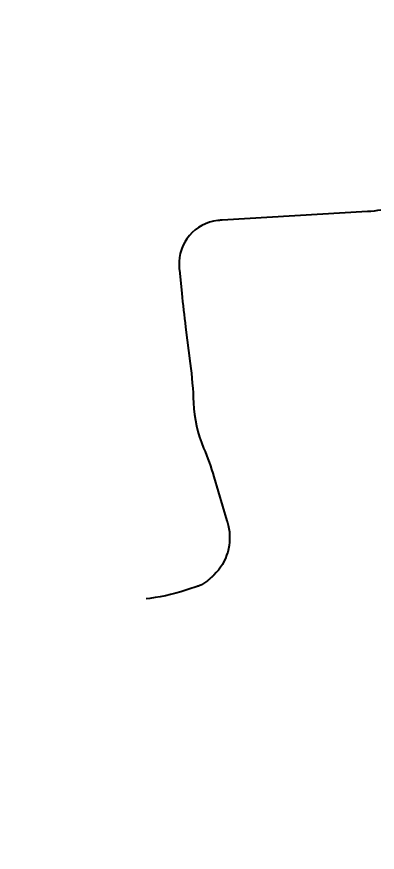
# Model space of a CAD drawing. Header units: millimetres. Extents: x 0 to 285450075, y -3000605 to 8125189010.
# Drawn here: x 6217765 to 6226050, y 5203051 to 5222277 of the extents above; entities that cross this region are included whole.
import ezdxf

# ---------------------------------------------------------------- set-up
doc = ezdxf.new("R2010")
doc.units = ezdxf.units.MM
doc.layers.add('ИС_Размер', color=3, linetype='Continuous', lineweight=18)
doc.layers.add('Основное направление 30.05.Ось трассы', color=7, linetype='Continuous')

msp = doc.modelspace()

# ---------------------------------------------------------------- linework, layer by layer
at = {"layer": 'ИС_Размер', "linetype": 'Continuous'}
msp.add_circle((6226064.7742, 5217311.3687), 148840.0322, dxfattribs=at)
at = {"layer": 'Основное направление 30.05.Ось трассы', "color": 1, "lineweight": 40, "true_color": 0xff0000, "flags": 128}
msp.add_lwpolyline([(6226129.7881, 5217828.4263, -0.0304875039), (6225827.3803, 5217792.0154), (6222484.4809, 5217594.9895, 0.0001953125), (6222472.0028, 5217594.2508, 0.0005859373), (6222459.5258, 5217593.4926, 0.0009765628), (6222447.0513, 5217592.6954, 0.0013671883), (6222434.5806, 5217591.8398, 0.0017578143), (6222422.1155, 5217590.9062, 0.0021484408), (6222409.6582, 5217589.8753, 0.002539068), (6222397.211, 5217588.7276, 0.0029296956), (6222384.7772, 5217587.4439, 0.3972273767), (6221494.7091, 5216542.8562, 0.0029296959), (6221495.4152, 5216530.3762, 0.002539068), (6221496.2578, 5216517.9047, 0.0021484408), (6221497.2172, 5216505.4416, 0.0017578143), (6221498.274, 5216492.9864, 0.0013671883), (6221499.4086, 5216480.538, 0.0009765628), (6221500.6016, 5216468.0951, 0.0005859377), (6221501.8334, 5216455.6559, 0.0001953125), (6221503.0847, 5216443.2187), (6221556.0714, 5215917.9207, 0.0065680174), (6221645.4616, 5215134.8784), (6221751.9985, 5214299.1999, -0.0216064136), (6221828.0235, 5213391.8781), (6221828.0237, 5213391.8747, 0.0894159526), (6222059.0229, 5212352.7603), (6222059.0237, 5212352.7583, -0.0274195988), (6222295.5461, 5211688.9343), (6222594.8887, 5210676.4161, -0.0001627605), (6222598.43, 5210664.4283, -0.0004882812), (6222601.9557, 5210652.4358, -0.0008138024), (6222605.4501, 5210640.4342, -0.0011393235), (6222608.8976, 5210628.419, -0.0014648449), (6222612.2825, 5210616.386, -0.0017903665), (6222615.589, 5210604.3313, -0.0021158885), (6222618.8012, 5210592.2511, -0.0024414111), (6222621.9032, 5210580.1422, -0.2673161924), (6222294.835, 5209428.1277, -0.0024414111), (6222285.8329, 5209419.4552, -0.0021158885), (6222276.7522, 5209410.8651, -0.0017903665), (6222267.6047, 5209402.3462, -0.0014648448), (6222258.4019, 5209393.887, -0.0011393235), (6222249.1551, 5209385.4759, -0.0008138022), (6222239.8756, 5209377.1009, -0.0004882814), (6222230.5743, 5209368.7501, -0.0001627606), (6222221.2621, 5209360.4115), (6222221.2607, 5209360.4103, -0.0002441406), (6222211.944, 5209352.0767, -0.0007324221), (6222202.611, 5209343.7613, -0.0012207037), (6222193.2457, 5209335.4824, -0.0017089861), (6222183.832, 5209327.2586, -0.0021972694), (6222174.3543, 5209319.1086, -0.0026855534), (6222164.7975, 5209311.0515, -0.0031738388), (6222155.147, 5209303.107, -0.0036621257), (6222145.3888, 5209295.2952, -0.0684930757), (6221957.2529, 5209184.8586, -0.0036621257), (6221945.6753, 5209180.1462, -0.0031738388), (6221934.0344, 5209175.5925, -0.0026855534), (6221922.3408, 5209171.1755, -0.0021972694), (6221910.6047, 5209166.873, -0.001708986), (6221898.8353, 5209162.6622, -0.0012207038), (6221887.0414, 5209158.5205, -0.0007324219), (6221875.2314, 5209154.4249, -0.0002441406), (6221863.4134, 5209150.3523), (6221769.0424, 5209117.8658, -0.0487124771), (6220823.6304, 5208892.3227), (6220741.8093, 5208881.0558)], format="xyb", dxfattribs=at)

doc.saveas('drawing.dxf')
